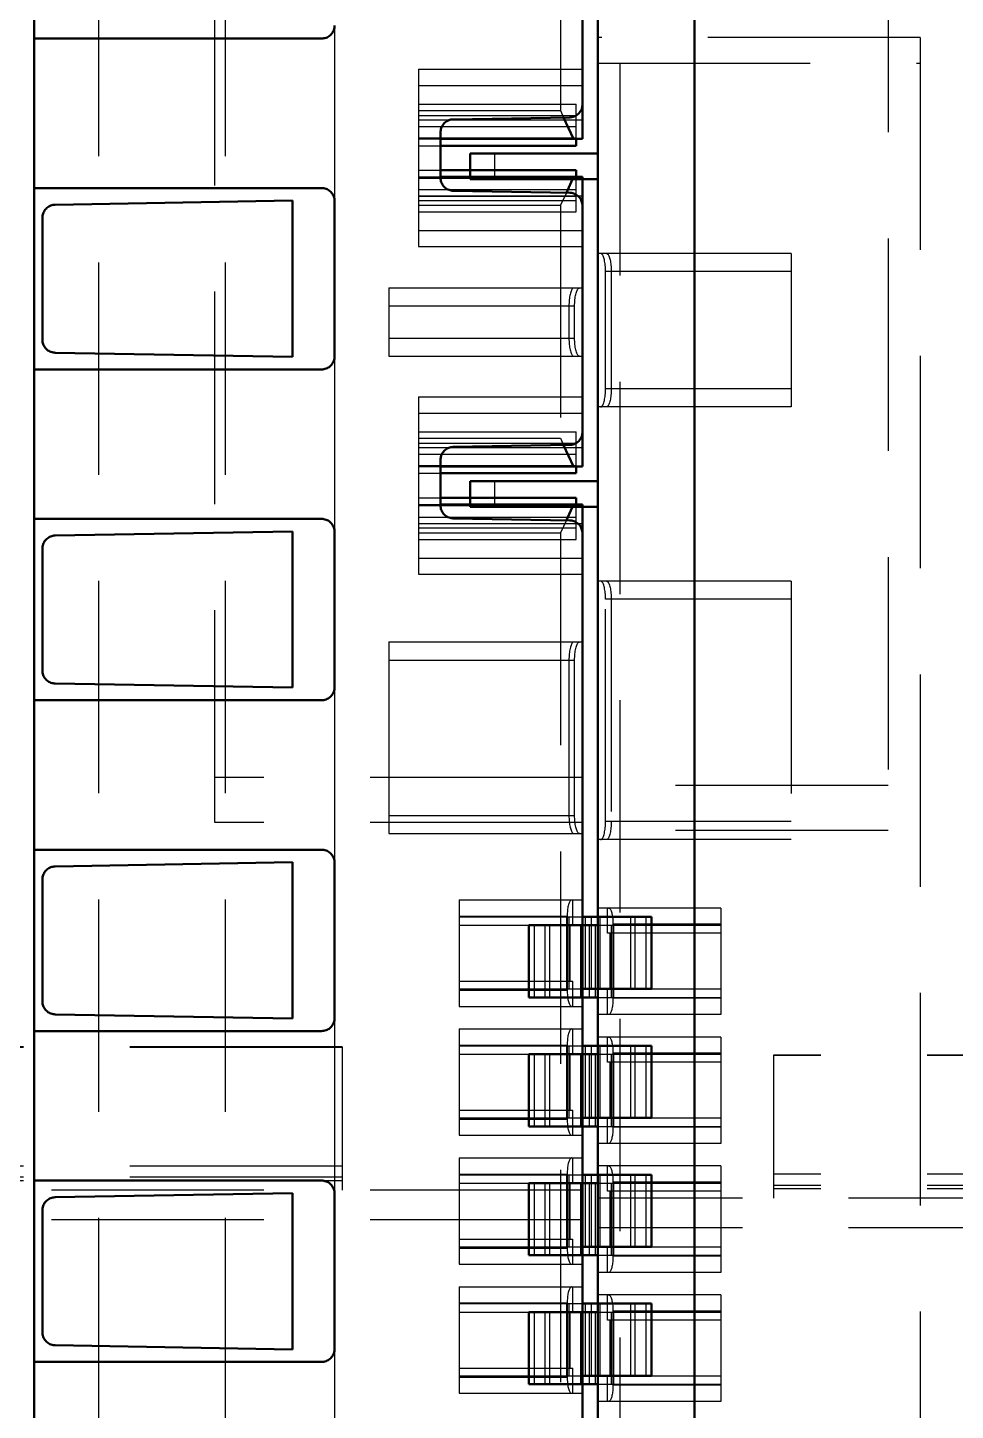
# Model space of a CAD drawing. Extents: x -891 to 6596, y -1 to 298.
# Drawn here: x -329.134 to -326.95, y 171.118 to 174.374 of the extents above; entities that cross this region are included whole.
import ezdxf

# ---------------------------------------------------------------- set-up
doc = ezdxf.new("R2010")
doc.units = 0
doc.header["$MEASUREMENT"] = 0
doc.linetypes.add('DASHED', pattern=[0.75, 0.5, -0.25])
for name, color, linetype, lineweight in [('AM_0', 7, 'Continuous', 50), ('AM_4', 3, 'Continuous', 25), ('AM_9', 6, 'DASHED', 25)]:
    doc.layers.add(name, color=color, linetype=linetype, lineweight=lineweight)

msp = doc.modelspace()

# ---------------------------------------------------------------- linework, layer by layer
at = {"layer": 'AM_0'}
for p, q in [((-327.8277, 184.0728), (-327.8277, 174.1117)), ((-327.7917, 184.1), (-327.7917, 164.5111)), ((-329.1184, 180.1111), (-329.1184, 164.9857)), ((-327.5639, 165.2127), (-327.5639, 180.092)), ((-329.1184, 174.3481), (-328.4416, 174.3481)), ((-327.8576, 174.1625), (-328.1319, 174.1577)), ((-327.8719, 174.1623), (-327.8485, 174.1117)), ((-328.1618, 174.1274), (-328.1618, 174.02)), ((-328.1618, 174.1117), (-327.8277, 174.1117)), ((-327.8426, 174.0957), (-327.8426, 174.1117)), ((-328.1618, 174.0957), (-327.8426, 174.0957)), ((-328.0923, 174.0774), (-327.7917, 174.0774)), ((-328.0923, 174.0774), (-328.0923, 174.0167)), ((-328.1618, 174.038), (-327.8426, 174.038)), ((-327.8277, 174.0221), (-328.1618, 174.0221)), ((-328.0923, 174.0167), (-327.7917, 174.0167)), ((-327.8485, 174.0221), (-327.8656, 173.985)), ((-327.8426, 174.0221), (-327.8426, 174.038)), ((-327.8277, 174.0221), (-327.8277, 173.3403)), ((-328.4416, 173.996), (-329.1184, 173.996)), ((-328.1319, 173.9897), (-327.8576, 173.9849)), ((-328.5101, 173.9665), (-329.069, 173.9567)), ((-328.5101, 173.5986), (-328.5101, 173.9665)), ((-328.4113, 173.5995), (-328.4113, 173.9656)), ((-329.0988, 173.9263), (-329.0988, 173.6388)), ((-329.069, 173.6084), (-328.5101, 173.5986)), ((-329.1184, 173.5691), (-328.4416, 173.5691)), ((-327.8576, 173.3912), (-328.1319, 173.3864)), ((-327.8719, 173.3909), (-327.8485, 173.3403)), ((-328.1618, 173.356), (-328.1618, 173.2487)), ((-328.1618, 173.3403), (-327.8277, 173.3403)), ((-327.8426, 173.3244), (-327.8426, 173.3403)), ((-328.1618, 173.3244), (-327.8426, 173.3244)), ((-328.0923, 173.3061), (-327.7917, 173.3061)), ((-328.0923, 173.3061), (-328.0923, 173.2453)), ((-328.1618, 173.2667), (-327.8426, 173.2667)), ((-327.8426, 173.2507), (-327.8426, 173.2667)), ((-327.8277, 173.2507), (-328.1618, 173.2507)), ((-328.0923, 173.2453), (-327.7917, 173.2453)), ((-327.8485, 173.2507), (-327.8656, 173.2137)), ((-327.8277, 173.2507), (-327.8277, 168.712)), ((-328.4416, 173.217), (-329.1184, 173.217)), ((-328.1319, 173.2183), (-327.8576, 173.2135)), ((-328.5101, 173.1875), (-329.069, 173.1777)), ((-328.5101, 172.8197), (-328.5101, 173.1875)), ((-328.4113, 172.8205), (-328.4113, 173.1866)), ((-329.0988, 173.1474), (-329.0988, 172.8598)), ((-329.069, 172.8294), (-328.5101, 172.8197)), ((-329.1184, 172.7902), (-328.4416, 172.7902)), ((-328.4416, 172.438), (-329.1184, 172.438)), ((-328.5101, 172.4085), (-329.069, 172.3988)), ((-328.5101, 172.0407), (-328.5101, 172.4085)), ((-328.4113, 172.0416), (-328.4113, 172.4077)), ((-329.0988, 172.3684), (-329.0988, 172.0808)), ((-327.9541, 172.2606), (-327.9541, 172.0905)), ((-327.9541, 172.2606), (-327.7917, 172.2606)), ((-327.8277, 172.2804), (-327.6652, 172.2804)), ((-327.6652, 172.1103), (-327.6652, 172.2804)), ((-327.8277, 172.1103), (-327.6652, 172.1103)), ((-327.9541, 172.0905), (-327.7917, 172.0905)), ((-329.069, 172.0505), (-328.5101, 172.0407)), ((-329.1184, 172.0112), (-328.4416, 172.0112)), ((-327.8277, 171.9767), (-327.6652, 171.9767)), ((-327.6652, 171.8067), (-327.6652, 171.9767)), ((-327.9541, 171.9569), (-327.9541, 171.7868)), ((-327.9541, 171.9569), (-327.7917, 171.9569)), ((-327.8277, 171.8067), (-327.6652, 171.8067)), ((-327.9541, 171.7868), (-327.7917, 171.7868)), ((-327.8277, 171.673), (-327.6652, 171.673)), ((-327.6652, 171.503), (-327.6652, 171.673)), ((-328.4416, 171.6591), (-329.1184, 171.6591)), ((-327.9541, 171.6532), (-327.9541, 171.4831)), ((-327.9541, 171.6532), (-327.7917, 171.6532)), ((-328.5101, 171.6296), (-329.069, 171.6198)), ((-328.5101, 171.2617), (-328.5101, 171.6296)), ((-328.4113, 171.2626), (-328.4113, 171.6287)), ((-329.0988, 171.5894), (-329.0988, 171.3018)), ((-327.9541, 171.4831), (-327.7917, 171.4831)), ((-327.8277, 171.503), (-327.6652, 171.503)), ((-327.9541, 171.3495), (-327.9541, 171.1795)), ((-327.9541, 171.3495), (-327.7917, 171.3495)), ((-327.8277, 171.3693), (-327.6652, 171.3693)), ((-327.6652, 171.1993), (-327.6652, 171.3693)), ((-329.069, 171.2715), (-328.5101, 171.2617)), ((-329.1184, 171.2322), (-328.4416, 171.2322)), ((-327.8277, 171.1993), (-327.6652, 171.1993)), ((-327.9541, 171.1795), (-327.7917, 171.1795))]:
    msp.add_line(p, q, dxfattribs=at)
for points in [[(-328.4416, 174.3481), (-328.439, 174.3482), (-328.4364, 174.3486), (-328.4338, 174.3491), (-328.4312, 174.3499), (-328.4288, 174.3509), (-328.4264, 174.3522), (-328.4242, 174.3536), (-328.4221, 174.3552), (-328.4202, 174.357), (-328.4184, 174.3589), (-328.4168, 174.361), (-328.4153, 174.3633), (-328.4141, 174.3656), (-328.4131, 174.3681), (-328.4123, 174.3706), (-328.4117, 174.3732), (-328.4114, 174.3758), (-328.4113, 174.3785)], [(-327.8576, 174.1625), (-327.8549, 174.1627), (-327.8523, 174.1631), (-327.8497, 174.1637), (-327.8472, 174.1646), (-327.8448, 174.1656), (-327.8424, 174.1669), (-327.8402, 174.1683), (-327.8382, 174.17), (-327.8362, 174.1718), (-327.8345, 174.1738), (-327.8329, 174.1759), (-327.8315, 174.1782), (-327.8303, 174.1806), (-327.8294, 174.183), (-327.8286, 174.1856), (-327.8281, 174.1882), (-327.8278, 174.1908), (-327.8277, 174.1929)], [(-328.1319, 174.1577), (-328.1346, 174.1576), (-328.1372, 174.1572), (-328.1398, 174.1566), (-328.1423, 174.1557), (-328.1447, 174.1547), (-328.1471, 174.1534), (-328.1493, 174.152), (-328.1513, 174.1503), (-328.1533, 174.1485), (-328.155, 174.1465), (-328.1566, 174.1444), (-328.158, 174.1421), (-328.1592, 174.1397), (-328.1601, 174.1373), (-328.1609, 174.1347), (-328.1614, 174.1321), (-328.1617, 174.1295), (-328.1618, 174.1274)], [(-328.1618, 174.02), (-328.1617, 174.0174), (-328.1613, 174.0148), (-328.1607, 174.0122), (-328.1599, 174.0097), (-328.1589, 174.0072), (-328.1577, 174.0049), (-328.1563, 174.0026), (-328.1547, 174.0005), (-328.1529, 173.9986), (-328.1509, 173.9968), (-328.1488, 173.9952), (-328.1466, 173.9937), (-328.1442, 173.9925), (-328.1418, 173.9915), (-328.1393, 173.9907), (-328.1367, 173.9901), (-328.1341, 173.9898), (-328.1319, 173.9897)], [(-328.4113, 173.9656), (-328.4114, 173.9682), (-328.4117, 173.9709), (-328.4123, 173.9735), (-328.4131, 173.976), (-328.4141, 173.9784), (-328.4153, 173.9808), (-328.4168, 173.983), (-328.4184, 173.9851), (-328.4202, 173.9871), (-328.4221, 173.9889), (-328.4242, 173.9905), (-328.4264, 173.9919), (-328.4288, 173.9931), (-328.4312, 173.9941), (-328.4338, 173.9949), (-328.4364, 173.9955), (-328.439, 173.9959), (-328.4416, 173.996)], [(-327.8277, 173.9545), (-327.8278, 173.9572), (-327.8282, 173.9598), (-327.8288, 173.9624), (-327.8296, 173.9649), (-327.8306, 173.9674), (-327.8318, 173.9697), (-327.8332, 173.9719), (-327.8348, 173.974), (-327.8366, 173.976), (-327.8386, 173.9778), (-327.8407, 173.9794), (-327.8429, 173.9808), (-327.8453, 173.982), (-327.8477, 173.9831), (-327.8502, 173.9839), (-327.8528, 173.9844), (-327.8554, 173.9848), (-327.8576, 173.9849)], [(-329.069, 173.9567), (-329.0716, 173.9565), (-329.0742, 173.9562), (-329.0768, 173.9555), (-329.0793, 173.9547), (-329.0818, 173.9536), (-329.0841, 173.9524), (-329.0863, 173.9509), (-329.0884, 173.9493), (-329.0903, 173.9474), (-329.0921, 173.9455), (-329.0936, 173.9433), (-329.095, 173.9411), (-329.0962, 173.9387), (-329.0972, 173.9362), (-329.0979, 173.9337), (-329.0984, 173.9311), (-329.0987, 173.9285), (-329.0988, 173.9263)], [(-329.0988, 173.6388), (-329.0987, 173.6361), (-329.0984, 173.6335), (-329.0978, 173.6309), (-329.097, 173.6284), (-329.096, 173.6259), (-329.0948, 173.6236), (-329.0933, 173.6213), (-329.0917, 173.6192), (-329.0899, 173.6173), (-329.088, 173.6155), (-329.0859, 173.6139), (-329.0836, 173.6125), (-329.0813, 173.6112), (-329.0788, 173.6102), (-329.0763, 173.6094), (-329.0737, 173.6088), (-329.0711, 173.6085), (-329.069, 173.6084)], [(-328.4416, 173.5691), (-328.439, 173.5692), (-328.4364, 173.5696), (-328.4338, 173.5702), (-328.4312, 173.571), (-328.4288, 173.572), (-328.4264, 173.5732), (-328.4242, 173.5746), (-328.4221, 173.5762), (-328.4202, 173.578), (-328.4184, 173.58), (-328.4168, 173.5821), (-328.4153, 173.5843), (-328.4141, 173.5867), (-328.4131, 173.5891), (-328.4123, 173.5916), (-328.4117, 173.5942), (-328.4114, 173.5969), (-328.4113, 173.5995)], [(-327.8576, 173.3912), (-327.8549, 173.3913), (-327.8523, 173.3917), (-327.8497, 173.3923), (-327.8472, 173.3932), (-327.8448, 173.3942), (-327.8424, 173.3955), (-327.8402, 173.397), (-327.8382, 173.3986), (-327.8362, 173.4004), (-327.8345, 173.4024), (-327.8329, 173.4045), (-327.8315, 173.4068), (-327.8303, 173.4092), (-327.8294, 173.4116), (-327.8286, 173.4142), (-327.8281, 173.4168), (-327.8278, 173.4194), (-327.8277, 173.4215)], [(-328.1319, 173.3864), (-328.1346, 173.3862), (-328.1372, 173.3858), (-328.1398, 173.3852), (-328.1423, 173.3844), (-328.1447, 173.3833), (-328.1471, 173.382), (-328.1493, 173.3806), (-328.1513, 173.3789), (-328.1533, 173.3771), (-328.155, 173.3751), (-328.1566, 173.373), (-328.158, 173.3707), (-328.1592, 173.3684), (-328.1601, 173.3659), (-328.1609, 173.3634), (-328.1614, 173.3608), (-328.1617, 173.3581), (-328.1618, 173.356)], [(-328.1618, 173.2487), (-328.1617, 173.246), (-328.1613, 173.2434), (-328.1607, 173.2408), (-328.1599, 173.2383), (-328.1589, 173.2358), (-328.1577, 173.2335), (-328.1563, 173.2312), (-328.1547, 173.2291), (-328.1529, 173.2272), (-328.1509, 173.2254), (-328.1488, 173.2238), (-328.1466, 173.2224), (-328.1442, 173.2211), (-328.1418, 173.2201), (-328.1393, 173.2193), (-328.1367, 173.2188), (-328.1341, 173.2184), (-328.1319, 173.2183)], [(-328.4113, 173.1866), (-328.4114, 173.1893), (-328.4117, 173.1919), (-328.4123, 173.1945), (-328.4131, 173.197), (-328.4141, 173.1995), (-328.4153, 173.2018), (-328.4168, 173.204), (-328.4184, 173.2062), (-328.4202, 173.2081), (-328.4221, 173.2099), (-328.4242, 173.2115), (-328.4264, 173.2129), (-328.4288, 173.2142), (-328.4312, 173.2152), (-328.4338, 173.216), (-328.4364, 173.2165), (-328.439, 173.2169), (-328.4416, 173.217)], [(-327.8277, 173.1831), (-327.8278, 173.1858), (-327.8282, 173.1884), (-327.8288, 173.191), (-327.8296, 173.1935), (-327.8306, 173.196), (-327.8318, 173.1983), (-327.8332, 173.2006), (-327.8348, 173.2027), (-327.8366, 173.2046), (-327.8386, 173.2064), (-327.8407, 173.208), (-327.8429, 173.2094), (-327.8453, 173.2107), (-327.8477, 173.2117), (-327.8502, 173.2125), (-327.8528, 173.2131), (-327.8554, 173.2134), (-327.8576, 173.2135)], [(-329.069, 173.1777), (-329.0716, 173.1776), (-329.0742, 173.1772), (-329.0768, 173.1766), (-329.0793, 173.1757), (-329.0818, 173.1747), (-329.0841, 173.1734), (-329.0863, 173.1719), (-329.0884, 173.1703), (-329.0903, 173.1685), (-329.0921, 173.1665), (-329.0936, 173.1644), (-329.095, 173.1621), (-329.0962, 173.1597), (-329.0972, 173.1573), (-329.0979, 173.1547), (-329.0984, 173.1521), (-329.0987, 173.1495), (-329.0988, 173.1474)], [(-329.0988, 172.8598), (-329.0987, 172.8571), (-329.0984, 172.8545), (-329.0978, 172.8519), (-329.097, 172.8494), (-329.096, 172.847), (-329.0948, 172.8446), (-329.0933, 172.8424), (-329.0917, 172.8403), (-329.0899, 172.8383), (-329.088, 172.8365), (-329.0859, 172.8349), (-329.0836, 172.8335), (-329.0813, 172.8323), (-329.0788, 172.8313), (-329.0763, 172.8305), (-329.0737, 172.8299), (-329.0711, 172.8295), (-329.069, 172.8294)], [(-328.4416, 172.7902), (-328.439, 172.7903), (-328.4364, 172.7906), (-328.4338, 172.7912), (-328.4312, 172.792), (-328.4288, 172.793), (-328.4264, 172.7942), (-328.4242, 172.7957), (-328.4221, 172.7973), (-328.4202, 172.7991), (-328.4184, 172.801), (-328.4168, 172.8031), (-328.4153, 172.8053), (-328.4141, 172.8077), (-328.4131, 172.8101), (-328.4123, 172.8127), (-328.4117, 172.8153), (-328.4114, 172.8179), (-328.4113, 172.8205)], [(-328.4113, 172.4077), (-328.4114, 172.4103), (-328.4117, 172.4129), (-328.4123, 172.4155), (-328.4131, 172.418), (-328.4141, 172.4205), (-328.4153, 172.4228), (-328.4168, 172.4251), (-328.4184, 172.4272), (-328.4202, 172.4291), (-328.4221, 172.4309), (-328.4242, 172.4325), (-328.4264, 172.434), (-328.4288, 172.4352), (-328.4312, 172.4362), (-328.4338, 172.437), (-328.4364, 172.4376), (-328.439, 172.4379), (-328.4416, 172.438)], [(-329.069, 172.3988), (-329.0716, 172.3986), (-329.0742, 172.3982), (-329.0768, 172.3976), (-329.0793, 172.3968), (-329.0818, 172.3957), (-329.0841, 172.3944), (-329.0863, 172.393), (-329.0884, 172.3913), (-329.0903, 172.3895), (-329.0921, 172.3875), (-329.0936, 172.3854), (-329.095, 172.3831), (-329.0962, 172.3808), (-329.0972, 172.3783), (-329.0979, 172.3757), (-329.0984, 172.3732), (-329.0987, 172.3705), (-329.0988, 172.3684)], [(-329.0988, 172.0808), (-329.0987, 172.0782), (-329.0984, 172.0755), (-329.0978, 172.073), (-329.097, 172.0704), (-329.096, 172.068), (-329.0948, 172.0656), (-329.0933, 172.0634), (-329.0917, 172.0613), (-329.0899, 172.0593), (-329.088, 172.0576), (-329.0859, 172.0559), (-329.0836, 172.0545), (-329.0813, 172.0533), (-329.0788, 172.0523), (-329.0763, 172.0515), (-329.0737, 172.0509), (-329.0711, 172.0506), (-329.069, 172.0505)], [(-328.4416, 172.0112), (-328.439, 172.0113), (-328.4364, 172.0117), (-328.4338, 172.0122), (-328.4312, 172.013), (-328.4288, 172.014), (-328.4264, 172.0153), (-328.4242, 172.0167), (-328.4221, 172.0183), (-328.4202, 172.0201), (-328.4184, 172.022), (-328.4168, 172.0241), (-328.4153, 172.0264), (-328.4141, 172.0287), (-328.4131, 172.0312), (-328.4123, 172.0337), (-328.4117, 172.0363), (-328.4114, 172.0389), (-328.4113, 172.0416)], [(-328.4113, 171.6287), (-328.4114, 171.6313), (-328.4117, 171.634), (-328.4123, 171.6366), (-328.4131, 171.6391), (-328.4141, 171.6415), (-328.4153, 171.6439), (-328.4168, 171.6461), (-328.4184, 171.6482), (-328.4202, 171.6502), (-328.4221, 171.652), (-328.4242, 171.6536), (-328.4264, 171.655), (-328.4288, 171.6562), (-328.4312, 171.6572), (-328.4338, 171.658), (-328.4364, 171.6586), (-328.439, 171.6589), (-328.4416, 171.6591)], [(-329.069, 171.6198), (-329.0716, 171.6196), (-329.0742, 171.6192), (-329.0768, 171.6186), (-329.0793, 171.6178), (-329.0818, 171.6167), (-329.0841, 171.6155), (-329.0863, 171.614), (-329.0884, 171.6124), (-329.0903, 171.6105), (-329.0921, 171.6085), (-329.0936, 171.6064), (-329.095, 171.6042), (-329.0962, 171.6018), (-329.0972, 171.5993), (-329.0979, 171.5968), (-329.0984, 171.5942), (-329.0987, 171.5916), (-329.0988, 171.5894)], [(-329.0988, 171.3018), (-329.0987, 171.2992), (-329.0984, 171.2966), (-329.0978, 171.294), (-329.097, 171.2915), (-329.096, 171.289), (-329.0948, 171.2867), (-329.0933, 171.2844), (-329.0917, 171.2823), (-329.0899, 171.2804), (-329.088, 171.2786), (-329.0859, 171.277), (-329.0836, 171.2755), (-329.0813, 171.2743), (-329.0788, 171.2733), (-329.0763, 171.2725), (-329.0737, 171.2719), (-329.0711, 171.2716), (-329.069, 171.2715)], [(-328.4416, 171.2322), (-328.439, 171.2323), (-328.4364, 171.2327), (-328.4338, 171.2333), (-328.4312, 171.2341), (-328.4288, 171.2351), (-328.4264, 171.2363), (-328.4242, 171.2377), (-328.4221, 171.2393), (-328.4202, 171.2411), (-328.4184, 171.2431), (-328.4168, 171.2452), (-328.4153, 171.2474), (-328.4141, 171.2498), (-328.4131, 171.2522), (-328.4123, 171.2547), (-328.4117, 171.2573), (-328.4114, 171.2599), (-328.4113, 171.2626)]]:
    msp.add_lwpolyline(points, dxfattribs=at)
at = {"layer": 'AM_4'}
for p, q in [((-328.0346, 174.0774), (-328.0346, 174.0167)), ((-328.0346, 173.3061), (-328.0346, 173.2453)), ((-327.941, 172.2606), (-327.941, 172.0905)), ((-327.6784, 172.2804), (-327.6784, 172.1103)), ((-327.6784, 171.9767), (-327.6784, 171.8067)), ((-327.941, 171.9569), (-327.941, 171.7868)), ((-327.6784, 171.673), (-327.6784, 171.503)), ((-327.941, 171.6532), (-327.941, 171.4831)), ((-327.941, 171.3495), (-327.941, 171.1795)), ((-327.6784, 171.3693), (-327.6784, 171.1993))]:
    msp.add_line(p, q, dxfattribs=at)
at = {"layer": 'AM_9'}
for p, q in [((-328.9666, 179.071), (-328.9666, 165.2287)), ((-328.6689, 179.071), (-328.6689, 165.2287)), ((-328.6932, 172.5021), (-328.6932, 176.1464)), ((-327.1084, 176.1273), (-327.1084, 172.483)), ((-327.8793, 174.4883), (-327.8793, 174.1783)), ((-328.4113, 174.3785), (-328.4113, 173.9656)), ((-327.0324, 174.3508), (-327.7917, 174.3508)), ((-327.0324, 174.3508), (-327.0324, 167.5724)), ((-328.2134, 174.2757), (-327.8277, 174.2757)), ((-328.2134, 174.2757), (-328.2134, 173.8581)), ((-327.7917, 174.29), (-327.0324, 174.29)), ((-327.74, 174.29), (-327.74, 167.6331)), ((-328.2134, 174.2377), (-327.8277, 174.2377)), ((-328.2134, 174.1937), (-327.8426, 174.1937)), ((-328.2134, 174.1783), (-327.8793, 174.1783)), ((-327.8793, 174.1783), (-327.8719, 174.1623)), ((-327.8426, 174.1117), (-327.8426, 174.1937)), ((-328.2134, 174.1666), (-327.8426, 174.1666)), ((-328.2134, 174.1565), (-327.8426, 174.1565)), ((-328.2134, 174.1564), (-327.8277, 174.1564)), ((-328.2134, 174.1411), (-327.8426, 174.1411)), ((-328.2134, 174.114), (-327.8426, 174.114)), ((-328.2134, 174.1117), (-328.1618, 174.1117)), ((-328.2134, 174.0957), (-328.1618, 174.0957)), ((-328.2134, 174.038), (-328.1618, 174.038)), ((-328.2134, 174.0221), (-328.1618, 174.0221)), ((-328.2134, 174.0197), (-327.8426, 174.0197)), ((-327.8426, 173.9401), (-327.8426, 174.0221)), ((-328.2134, 173.9927), (-327.8426, 173.9927)), ((-327.8656, 173.985), (-327.8793, 173.9555)), ((-328.2134, 173.9774), (-327.8277, 173.9774)), ((-328.2134, 173.9773), (-327.8426, 173.9773)), ((-328.2134, 173.9671), (-327.8426, 173.9671)), ((-328.2134, 173.9555), (-327.8793, 173.9555)), ((-327.8793, 173.9555), (-327.8793, 173.4069)), ((-328.2134, 173.9401), (-327.8426, 173.9401)), ((-328.2134, 173.8961), (-327.8277, 173.8961)), ((-328.2134, 173.8581), (-327.8277, 173.8581)), ((-327.3361, 173.8421), (-327.7917, 173.8421)), ((-327.3361, 173.8421), (-327.3361, 173.4807)), ((-327.3361, 173.7996), (-327.7734, 173.7996)), ((-327.7734, 173.5232), (-327.7734, 173.7996)), ((-327.76, 173.7996), (-327.76, 173.5232)), ((-328.2833, 173.7609), (-328.2833, 173.6)), ((-328.2833, 173.7609), (-327.8277, 173.7609)), ((-328.2833, 173.7184), (-327.846, 173.7184)), ((-327.8594, 173.7184), (-327.8594, 173.6425)), ((-327.846, 173.6425), (-327.846, 173.7184)), ((-328.2833, 173.6425), (-327.846, 173.6425)), ((-328.4113, 173.5995), (-328.4113, 173.1866)), ((-328.2833, 173.6), (-327.8277, 173.6)), ((-328.2134, 173.5043), (-327.8277, 173.5043)), ((-328.2134, 173.5043), (-328.2134, 173.0867)), ((-327.3361, 173.5232), (-327.7734, 173.5232)), ((-328.2134, 173.4663), (-327.8277, 173.4663)), ((-327.3361, 173.4807), (-327.7917, 173.4807)), ((-328.2134, 173.4223), (-327.8426, 173.4223)), ((-328.2134, 173.4069), (-327.8793, 173.4069)), ((-328.2134, 173.3953), (-327.8426, 173.3953)), ((-327.8793, 173.4069), (-327.8719, 173.3909)), ((-327.8426, 173.3403), (-327.8426, 173.4223)), ((-328.2134, 173.3851), (-327.8426, 173.3851)), ((-328.2134, 173.385), (-327.8277, 173.385)), ((-328.2134, 173.3697), (-327.8426, 173.3697)), ((-328.2134, 173.3427), (-327.8426, 173.3427)), ((-328.2134, 173.3403), (-328.1618, 173.3403)), ((-328.2134, 173.3244), (-328.1618, 173.3244)), ((-328.2134, 173.2667), (-328.1618, 173.2667)), ((-328.2134, 173.2507), (-328.1618, 173.2507)), ((-328.2134, 173.2483), (-327.8426, 173.2483)), ((-327.8426, 173.1687), (-327.8426, 173.2507)), ((-328.2134, 173.2213), (-327.8426, 173.2213)), ((-328.2134, 173.206), (-327.8277, 173.206)), ((-328.2134, 173.2059), (-327.8426, 173.2059)), ((-327.8656, 173.2137), (-327.8793, 173.1841)), ((-328.2134, 173.1957), (-327.8426, 173.1957)), ((-328.2134, 173.1841), (-327.8793, 173.1841)), ((-328.2134, 173.1687), (-327.8426, 173.1687)), ((-327.8793, 173.1841), (-327.8793, 168.7787)), ((-328.2134, 173.1247), (-327.8277, 173.1247)), ((-328.2134, 173.0867), (-327.8277, 173.0867)), ((-327.3361, 173.0707), (-327.7917, 173.0707)), ((-327.3361, 173.0707), (-327.3361, 172.4618)), ((-327.3361, 173.0282), (-327.7734, 173.0282)), ((-327.7734, 172.5043), (-327.7734, 173.0282)), ((-327.76, 173.0282), (-327.76, 172.5043)), ((-328.2833, 172.9273), (-327.8277, 172.9273)), ((-328.2833, 172.9273), (-328.2833, 172.4763)), ((-328.2833, 172.8848), (-327.846, 172.8848)), ((-327.8594, 172.8848), (-327.8594, 172.5188)), ((-327.846, 172.5188), (-327.846, 172.8848)), ((-328.4113, 172.8205), (-328.4113, 172.4077)), ((-327.8277, 172.6084), (-328.6932, 172.6084)), ((-327.1084, 172.5893), (-327.7917, 172.5893)), ((-328.2833, 172.5188), (-327.846, 172.5188)), ((-327.8277, 172.5021), (-328.6932, 172.5021)), ((-327.1084, 172.483), (-327.7917, 172.483)), ((-327.3361, 172.5043), (-327.7734, 172.5043)), ((-328.2833, 172.4763), (-327.8277, 172.4763)), ((-327.3361, 172.4618), (-327.7917, 172.4618)), ((-328.1177, 172.3199), (-327.8277, 172.3199)), ((-328.1177, 172.3199), (-328.1177, 172.0693)), ((-327.8505, 172.2607), (-327.8505, 172.3199)), ((-327.5016, 172.3008), (-327.7917, 172.3008)), ((-327.7689, 172.2416), (-327.7689, 172.3008)), ((-327.5016, 172.3008), (-327.5016, 172.0503)), ((-328.1177, 172.2819), (-327.8635, 172.2819)), ((-328.1177, 172.2804), (-327.8277, 172.2804)), ((-328.1177, 172.2607), (-327.8505, 172.2607)), ((-327.9162, 172.2606), (-327.9162, 172.0905)), ((-327.9049, 172.2606), (-327.9049, 172.0905)), ((-327.8652, 172.2804), (-327.8652, 172.1103)), ((-327.8635, 172.2819), (-327.8635, 172.1073)), ((-327.8596, 172.2804), (-327.8596, 172.1103)), ((-327.8566, 172.1286), (-327.8566, 172.2607)), ((-327.8325, 172.2606), (-327.8325, 172.0905)), ((-327.8291, 172.2804), (-327.8291, 172.1103)), ((-327.8216, 172.2804), (-327.8216, 172.1103)), ((-327.8119, 172.2606), (-327.8119, 172.0905)), ((-327.8075, 172.2804), (-327.8075, 172.1103)), ((-327.7977, 172.2606), (-327.7977, 172.0905)), ((-327.7917, 172.2606), (-327.5016, 172.2606)), ((-327.7903, 172.2606), (-327.7903, 172.0905)), ((-327.7869, 172.2804), (-327.7869, 172.1103)), ((-327.7598, 172.2606), (-327.7598, 172.0905)), ((-327.7559, 172.2629), (-327.7559, 172.0883)), ((-327.5016, 172.2629), (-327.7559, 172.2629)), ((-327.7542, 172.2606), (-327.7542, 172.0905)), ((-327.7145, 172.2804), (-327.7145, 172.1103)), ((-327.7032, 172.1103), (-327.7032, 172.2804)), ((-327.5016, 172.2416), (-327.7689, 172.2416)), ((-327.7628, 172.1095), (-327.7628, 172.2416)), ((-328.1177, 172.1286), (-327.8505, 172.1286)), ((-327.8505, 172.0693), (-327.8505, 172.1286)), ((-328.1177, 172.1103), (-327.8277, 172.1103)), ((-328.1177, 172.1073), (-327.8635, 172.1073)), ((-327.5016, 172.1095), (-327.7689, 172.1095)), ((-327.7689, 172.0503), (-327.7689, 172.1095)), ((-328.1177, 172.0693), (-327.8277, 172.0693)), ((-327.7917, 172.0905), (-327.5016, 172.0905)), ((-327.5016, 172.0883), (-327.7559, 172.0883)), ((-328.4113, 172.0416), (-328.4113, 171.6287)), ((-327.5016, 172.0503), (-327.7917, 172.0503)), ((-328.1177, 172.0162), (-327.8277, 172.0162)), ((-328.1177, 172.0162), (-328.1177, 171.7657)), ((-327.8505, 171.957), (-327.8505, 172.0162)), ((-327.5016, 171.9971), (-327.7917, 171.9971)), ((-327.7689, 171.9379), (-327.7689, 171.9971)), ((-327.5016, 171.9971), (-327.5016, 171.7466)), ((-328.3932, 171.9737), (-330.7549, 171.9737)), ((-328.3932, 171.9727), (-330.7549, 171.9727)), ((-328.3932, 171.9737), (-328.3932, 171.6366)), ((-328.1177, 171.9782), (-327.8635, 171.9782)), ((-328.1177, 171.9767), (-327.8277, 171.9767)), ((-327.8652, 171.9767), (-327.8652, 171.8067)), ((-327.8635, 171.9782), (-327.8635, 171.8036)), ((-327.8596, 171.9767), (-327.8596, 171.8067)), ((-327.8291, 171.9767), (-327.8291, 171.8067)), ((-327.8216, 171.9767), (-327.8216, 171.8067)), ((-327.8075, 171.9767), (-327.8075, 171.8067)), ((-327.7869, 171.9767), (-327.7869, 171.8067)), ((-327.7145, 171.9767), (-327.7145, 171.8067)), ((-327.7032, 171.8067), (-327.7032, 171.9767)), ((-328.1177, 171.957), (-327.8505, 171.957)), ((-327.9162, 171.9569), (-327.9162, 171.7868)), ((-327.9049, 171.9569), (-327.9049, 171.7868)), ((-327.8566, 171.8249), (-327.8566, 171.957)), ((-327.8325, 171.9569), (-327.8325, 171.7868)), ((-327.8119, 171.9569), (-327.8119, 171.7868)), ((-327.7977, 171.9569), (-327.7977, 171.7868)), ((-327.7917, 171.9569), (-327.5016, 171.9569)), ((-327.7903, 171.9569), (-327.7903, 171.7868)), ((-327.5016, 171.9379), (-327.7689, 171.9379)), ((-327.7628, 171.8058), (-327.7628, 171.9379)), ((-327.7598, 171.9569), (-327.7598, 171.7868)), ((-327.7559, 171.9592), (-327.7559, 171.7846)), ((-327.5016, 171.9592), (-327.7559, 171.9592)), ((-327.7542, 171.9569), (-327.7542, 171.7868)), ((-325.0165, 171.9546), (-327.3782, 171.9546)), ((-327.3782, 171.9546), (-327.3782, 171.6175)), ((-325.0165, 171.9537), (-327.3782, 171.9537)), ((-328.1177, 171.8249), (-327.8505, 171.8249)), ((-328.1177, 171.8067), (-327.8277, 171.8067)), ((-328.1177, 171.8036), (-327.8635, 171.8036)), ((-327.8505, 171.7657), (-327.8505, 171.8249)), ((-327.5016, 171.8058), (-327.7689, 171.8058)), ((-327.7689, 171.7466), (-327.7689, 171.8058)), ((-327.7917, 171.7868), (-327.5016, 171.7868)), ((-327.5016, 171.7846), (-327.7559, 171.7846)), ((-328.1177, 171.7657), (-327.8277, 171.7657)), ((-327.5016, 171.7466), (-327.7917, 171.7466)), ((-328.1177, 171.7125), (-327.8277, 171.7125)), ((-328.1177, 171.7125), (-328.1177, 171.462)), ((-327.8505, 171.6533), (-327.8505, 171.7125)), ((-328.3932, 171.6932), (-330.7549, 171.6932)), ((-328.1177, 171.6745), (-327.8635, 171.6745)), ((-328.1177, 171.673), (-327.8277, 171.673)), ((-327.8652, 171.673), (-327.8652, 171.503)), ((-327.8635, 171.6745), (-327.8635, 171.4999)), ((-327.8596, 171.673), (-327.8596, 171.503)), ((-327.8291, 171.673), (-327.8291, 171.503)), ((-327.8216, 171.673), (-327.8216, 171.503)), ((-327.8075, 171.673), (-327.8075, 171.503)), ((-327.5016, 171.6935), (-327.7917, 171.6935)), ((-327.7869, 171.673), (-327.7869, 171.503)), ((-327.7689, 171.6342), (-327.7689, 171.6935)), ((-327.7145, 171.673), (-327.7145, 171.503)), ((-327.7032, 171.503), (-327.7032, 171.673)), ((-327.5016, 171.6935), (-327.5016, 171.4429)), ((-325.0165, 171.6742), (-327.3782, 171.6742)), ((-327.8277, 171.6366), (-331.1683, 171.6366)), ((-328.3932, 171.667), (-330.7549, 171.667)), ((-328.3932, 171.6587), (-330.7549, 171.6587)), ((-328.1177, 171.6533), (-327.8505, 171.6533)), ((-327.9162, 171.6532), (-327.9162, 171.4831)), ((-327.9049, 171.6532), (-327.9049, 171.4831)), ((-327.8566, 171.5212), (-327.8566, 171.6533)), ((-327.8325, 171.6532), (-327.8325, 171.4831)), ((-327.8119, 171.6532), (-327.8119, 171.4831)), ((-327.7977, 171.6532), (-327.7977, 171.4831)), ((-327.7917, 171.6532), (-327.5016, 171.6532)), ((-327.7903, 171.6532), (-327.7903, 171.4831)), ((-327.7598, 171.6532), (-327.7598, 171.4831)), ((-327.7559, 171.6555), (-327.7559, 171.4809)), ((-327.5016, 171.6555), (-327.7559, 171.6555)), ((-327.7542, 171.6532), (-327.7542, 171.4831)), ((-325.0165, 171.6479), (-327.3782, 171.6479)), ((-325.0165, 171.6397), (-327.3782, 171.6397)), ((-324.4511, 171.6175), (-327.7917, 171.6175)), ((-327.5016, 171.6342), (-327.7689, 171.6342)), ((-327.7628, 171.5021), (-327.7628, 171.6342)), ((-327.8277, 171.5667), (-331.1683, 171.5667)), ((-324.4511, 171.5477), (-327.7917, 171.5477)), ((-328.1177, 171.5212), (-327.8505, 171.5212)), ((-327.8505, 171.462), (-327.8505, 171.5212)), ((-328.1177, 171.503), (-327.8277, 171.503)), ((-328.1177, 171.4999), (-327.8635, 171.4999)), ((-327.7917, 171.4831), (-327.5016, 171.4831)), ((-327.5016, 171.5021), (-327.7689, 171.5021)), ((-327.7689, 171.4429), (-327.7689, 171.5021)), ((-327.5016, 171.4809), (-327.7559, 171.4809)), ((-328.1177, 171.462), (-327.8277, 171.462)), ((-327.5016, 171.4429), (-327.7917, 171.4429)), ((-328.1177, 171.4088), (-327.8277, 171.4088)), ((-328.1177, 171.4088), (-328.1177, 171.1583)), ((-327.8505, 171.3496), (-327.8505, 171.4088)), ((-327.5016, 171.3898), (-327.7917, 171.3898)), ((-327.7689, 171.3305), (-327.7689, 171.3898)), ((-327.5016, 171.3898), (-327.5016, 171.1392)), ((-328.1177, 171.3709), (-327.8635, 171.3709)), ((-328.1177, 171.3693), (-327.8277, 171.3693)), ((-328.1177, 171.3496), (-327.8505, 171.3496)), ((-327.9162, 171.3495), (-327.9162, 171.1795)), ((-327.9049, 171.3495), (-327.9049, 171.1795)), ((-327.8652, 171.3693), (-327.8652, 171.1993)), ((-327.8635, 171.3709), (-327.8635, 171.1962)), ((-327.8596, 171.3693), (-327.8596, 171.1993)), ((-327.8566, 171.2175), (-327.8566, 171.3496)), ((-327.8325, 171.3495), (-327.8325, 171.1795)), ((-327.8291, 171.3693), (-327.8291, 171.1993)), ((-327.8216, 171.3693), (-327.8216, 171.1993)), ((-327.8119, 171.3495), (-327.8119, 171.1795)), ((-327.8075, 171.3693), (-327.8075, 171.1993)), ((-327.7977, 171.3495), (-327.7977, 171.1795)), ((-327.7917, 171.3495), (-327.5016, 171.3495)), ((-327.7903, 171.3495), (-327.7903, 171.1795)), ((-327.7869, 171.3693), (-327.7869, 171.1993)), ((-327.7598, 171.3495), (-327.7598, 171.1795)), ((-327.7559, 171.3518), (-327.7559, 171.1772)), ((-327.5016, 171.3518), (-327.7559, 171.3518)), ((-327.7542, 171.3495), (-327.7542, 171.1795)), ((-327.7145, 171.3693), (-327.7145, 171.1993)), ((-327.7032, 171.1993), (-327.7032, 171.3693)), ((-327.5016, 171.3305), (-327.7689, 171.3305)), ((-327.7628, 171.1984), (-327.7628, 171.3305)), ((-328.4113, 171.2626), (-328.4113, 170.8497)), ((-328.1177, 171.2175), (-327.8505, 171.2175)), ((-327.8505, 171.1583), (-327.8505, 171.2175)), ((-328.1177, 171.1993), (-327.8277, 171.1993)), ((-328.1177, 171.1962), (-327.8635, 171.1962)), ((-327.5016, 171.1984), (-327.7689, 171.1984)), ((-327.7689, 171.1392), (-327.7689, 171.1984)), ((-328.1177, 171.1583), (-327.8277, 171.1583)), ((-327.7917, 171.1795), (-327.5016, 171.1795)), ((-327.5016, 171.1772), (-327.7559, 171.1772)), ((-327.5016, 171.1392), (-327.7917, 171.1392))]:
    msp.add_line(p, q, dxfattribs=at)
for points in [[(-327.7734, 173.7996), (-327.7734, 173.8033), (-327.7735, 173.8069), (-327.7738, 173.8106), (-327.7741, 173.8141), (-327.7744, 173.8175), (-327.7749, 173.8208), (-327.7754, 173.8239), (-327.776, 173.8269), (-327.7767, 173.8296), (-327.7774, 173.8321), (-327.7782, 173.8344), (-327.7791, 173.8364), (-327.7799, 173.8381), (-327.7809, 173.8395), (-327.7818, 173.8406), (-327.7828, 173.8414), (-327.7838, 173.8419), (-327.7848, 173.8421)], [(-327.7713, 173.8421), (-327.7703, 173.8419), (-327.7694, 173.8414), (-327.7684, 173.8406), (-327.7674, 173.8395), (-327.7665, 173.8381), (-327.7656, 173.8364), (-327.7648, 173.8344), (-327.764, 173.8321), (-327.7633, 173.8296), (-327.7626, 173.8269), (-327.762, 173.8239), (-327.7615, 173.8208), (-327.761, 173.8175), (-327.7606, 173.8141), (-327.7603, 173.8106), (-327.7601, 173.8069), (-327.76, 173.8033), (-327.76, 173.7996)], [(-327.848, 173.7609), (-327.849, 173.7607), (-327.85, 173.7603), (-327.851, 173.7595), (-327.8519, 173.7583), (-327.8529, 173.7569), (-327.8537, 173.7552), (-327.8546, 173.7532), (-327.8554, 173.751), (-327.8561, 173.7485), (-327.8568, 173.7457), (-327.8574, 173.7428), (-327.8579, 173.7397), (-327.8584, 173.7364), (-327.8587, 173.7329), (-327.859, 173.7294), (-327.8593, 173.7258), (-327.8594, 173.7221), (-327.8594, 173.7184)], [(-327.846, 173.7184), (-327.846, 173.7221), (-327.8458, 173.7258), (-327.8456, 173.7294), (-327.8453, 173.7329), (-327.8449, 173.7364), (-327.8445, 173.7397), (-327.844, 173.7428), (-327.8433, 173.7457), (-327.8427, 173.7485), (-327.8419, 173.751), (-327.8412, 173.7532), (-327.8403, 173.7552), (-327.8394, 173.7569), (-327.8385, 173.7583), (-327.8376, 173.7595), (-327.8366, 173.7603), (-327.8356, 173.7607), (-327.8346, 173.7609)], [(-327.8594, 173.6425), (-327.8594, 173.6388), (-327.8593, 173.6351), (-327.859, 173.6315), (-327.8587, 173.6279), (-327.8584, 173.6245), (-327.8579, 173.6212), (-327.8574, 173.6181), (-327.8568, 173.6151), (-327.8561, 173.6124), (-327.8554, 173.6099), (-327.8546, 173.6076), (-327.8537, 173.6057), (-327.8529, 173.6039), (-327.8519, 173.6025), (-327.851, 173.6014), (-327.85, 173.6006), (-327.849, 173.6001), (-327.848, 173.6)], [(-327.8346, 173.6), (-327.8356, 173.6001), (-327.8366, 173.6006), (-327.8376, 173.6014), (-327.8385, 173.6025), (-327.8394, 173.6039), (-327.8403, 173.6057), (-327.8412, 173.6076), (-327.8419, 173.6099), (-327.8427, 173.6124), (-327.8433, 173.6151), (-327.844, 173.6181), (-327.8445, 173.6212), (-327.8449, 173.6245), (-327.8453, 173.6279), (-327.8456, 173.6315), (-327.8458, 173.6351), (-327.846, 173.6388), (-327.846, 173.6425)], [(-327.7848, 173.4807), (-327.7838, 173.4808), (-327.7828, 173.4813), (-327.7818, 173.4821), (-327.7809, 173.4832), (-327.7799, 173.4847), (-327.7791, 173.4864), (-327.7782, 173.4884), (-327.7774, 173.4906), (-327.7767, 173.4931), (-327.776, 173.4959), (-327.7754, 173.4988), (-327.7749, 173.5019), (-327.7744, 173.5052), (-327.7741, 173.5087), (-327.7738, 173.5122), (-327.7735, 173.5158), (-327.7734, 173.5195), (-327.7734, 173.5232)], [(-327.76, 173.5232), (-327.76, 173.5195), (-327.7601, 173.5158), (-327.7603, 173.5122), (-327.7606, 173.5087), (-327.761, 173.5052), (-327.7615, 173.5019), (-327.762, 173.4988), (-327.7626, 173.4959), (-327.7633, 173.4931), (-327.764, 173.4906), (-327.7648, 173.4884), (-327.7656, 173.4864), (-327.7665, 173.4847), (-327.7674, 173.4832), (-327.7684, 173.4821), (-327.7694, 173.4813), (-327.7703, 173.4808), (-327.7713, 173.4807)], [(-327.7734, 173.0282), (-327.7734, 173.0319), (-327.7735, 173.0356), (-327.7738, 173.0392), (-327.7741, 173.0427), (-327.7744, 173.0461), (-327.7749, 173.0494), (-327.7754, 173.0526), (-327.776, 173.0555), (-327.7767, 173.0582), (-327.7774, 173.0607), (-327.7782, 173.063), (-327.7791, 173.065), (-327.7799, 173.0667), (-327.7809, 173.0681), (-327.7818, 173.0692), (-327.7828, 173.07), (-327.7838, 173.0705), (-327.7848, 173.0707)], [(-327.7713, 173.0707), (-327.7703, 173.0705), (-327.7694, 173.07), (-327.7684, 173.0692), (-327.7674, 173.0681), (-327.7665, 173.0667), (-327.7656, 173.065), (-327.7648, 173.063), (-327.764, 173.0607), (-327.7633, 173.0582), (-327.7626, 173.0555), (-327.762, 173.0526), (-327.7615, 173.0494), (-327.761, 173.0461), (-327.7606, 173.0427), (-327.7603, 173.0392), (-327.7601, 173.0356), (-327.76, 173.0319), (-327.76, 173.0282)], [(-327.848, 172.9273), (-327.849, 172.9271), (-327.85, 172.9266), (-327.851, 172.9258), (-327.8519, 172.9247), (-327.8529, 172.9233), (-327.8537, 172.9216), (-327.8546, 172.9196), (-327.8554, 172.9173), (-327.8561, 172.9148), (-327.8568, 172.9121), (-327.8574, 172.9091), (-327.8579, 172.906), (-327.8584, 172.9027), (-327.8587, 172.8993), (-327.859, 172.8958), (-327.8593, 172.8921), (-327.8594, 172.8885), (-327.8594, 172.8848)], [(-327.846, 172.8848), (-327.846, 172.8885), (-327.8458, 172.8921), (-327.8456, 172.8958), (-327.8453, 172.8993), (-327.8449, 172.9027), (-327.8445, 172.906), (-327.844, 172.9091), (-327.8433, 172.9121), (-327.8427, 172.9148), (-327.8419, 172.9173), (-327.8412, 172.9196), (-327.8403, 172.9216), (-327.8394, 172.9233), (-327.8385, 172.9247), (-327.8376, 172.9258), (-327.8366, 172.9266), (-327.8356, 172.9271), (-327.8346, 172.9273)], [(-327.8594, 172.5188), (-327.8594, 172.5151), (-327.8593, 172.5114), (-327.859, 172.5078), (-327.8587, 172.5043), (-327.8584, 172.5008), (-327.8579, 172.4976), (-327.8574, 172.4944), (-327.8568, 172.4915), (-327.8561, 172.4887), (-327.8554, 172.4862), (-327.8546, 172.484), (-327.8537, 172.482), (-327.8529, 172.4803), (-327.8519, 172.4789), (-327.851, 172.4777), (-327.85, 172.4769), (-327.849, 172.4765), (-327.848, 172.4763)], [(-327.8346, 172.4763), (-327.8356, 172.4765), (-327.8366, 172.4769), (-327.8376, 172.4777), (-327.8385, 172.4789), (-327.8394, 172.4803), (-327.8403, 172.482), (-327.8412, 172.484), (-327.8419, 172.4862), (-327.8427, 172.4887), (-327.8433, 172.4915), (-327.844, 172.4944), (-327.8445, 172.4976), (-327.8449, 172.5008), (-327.8453, 172.5043), (-327.8456, 172.5078), (-327.8458, 172.5114), (-327.846, 172.5151), (-327.846, 172.5188)], [(-327.7848, 172.4618), (-327.7838, 172.462), (-327.7828, 172.4624), (-327.7818, 172.4632), (-327.7809, 172.4644), (-327.7799, 172.4658), (-327.7791, 172.4675), (-327.7782, 172.4695), (-327.7774, 172.4717), (-327.7767, 172.4742), (-327.776, 172.477), (-327.7754, 172.4799), (-327.7749, 172.483), (-327.7744, 172.4863), (-327.7741, 172.4898), (-327.7738, 172.4933), (-327.7735, 172.4969), (-327.7734, 172.5006), (-327.7734, 172.5043)], [(-327.76, 172.5043), (-327.76, 172.5006), (-327.7601, 172.4969), (-327.7603, 172.4933), (-327.7606, 172.4898), (-327.761, 172.4863), (-327.7615, 172.483), (-327.762, 172.4799), (-327.7626, 172.477), (-327.7633, 172.4742), (-327.764, 172.4717), (-327.7648, 172.4695), (-327.7656, 172.4675), (-327.7665, 172.4658), (-327.7674, 172.4644), (-327.7684, 172.4632), (-327.7694, 172.4624), (-327.7703, 172.462), (-327.7713, 172.4618)], [(-327.8533, 172.3199), (-327.8542, 172.3197), (-327.8551, 172.3193), (-327.856, 172.3186), (-327.8568, 172.3176), (-327.8576, 172.3163), (-327.8584, 172.3148), (-327.8592, 172.313), (-327.8599, 172.311), (-327.8605, 172.3088), (-327.8611, 172.3063), (-327.8617, 172.3037), (-327.8621, 172.3009), (-327.8625, 172.298), (-327.8629, 172.2949), (-327.8631, 172.2918), (-327.8633, 172.2885), (-327.8635, 172.2852), (-327.8635, 172.2819)], [(-327.7661, 172.3008), (-327.7652, 172.3007), (-327.7643, 172.3003), (-327.7634, 172.2995), (-327.7626, 172.2985), (-327.7618, 172.2973), (-327.761, 172.2957), (-327.7602, 172.294), (-327.7595, 172.292), (-327.7589, 172.2897), (-327.7583, 172.2873), (-327.7577, 172.2846), (-327.7573, 172.2819), (-327.7568, 172.2789), (-327.7565, 172.2759), (-327.7562, 172.2727), (-327.756, 172.2695), (-327.7559, 172.2662), (-327.7559, 172.2629)], [(-327.8635, 172.1073), (-327.8635, 172.104), (-327.8633, 172.1007), (-327.8631, 172.0975), (-327.8629, 172.0943), (-327.8625, 172.0913), (-327.8621, 172.0883), (-327.8617, 172.0855), (-327.8611, 172.0829), (-327.8605, 172.0805), (-327.8599, 172.0782), (-327.8592, 172.0762), (-327.8584, 172.0744), (-327.8576, 172.0729), (-327.8568, 172.0716), (-327.856, 172.0706), (-327.8551, 172.0699), (-327.8542, 172.0695), (-327.8533, 172.0693)], [(-327.7559, 172.0883), (-327.7559, 172.0849), (-327.756, 172.0817), (-327.7562, 172.0784), (-327.7565, 172.0753), (-327.7568, 172.0722), (-327.7573, 172.0693), (-327.7577, 172.0665), (-327.7583, 172.0638), (-327.7589, 172.0614), (-327.7595, 172.0592), (-327.7602, 172.0572), (-327.761, 172.0554), (-327.7618, 172.0538), (-327.7626, 172.0526), (-327.7634, 172.0516), (-327.7643, 172.0509), (-327.7652, 172.0504), (-327.7661, 172.0503)], [(-327.8533, 172.0162), (-327.8542, 172.0161), (-327.8551, 172.0156), (-327.856, 172.0149), (-327.8568, 172.0139), (-327.8576, 172.0126), (-327.8584, 172.0111), (-327.8592, 172.0093), (-327.8599, 172.0073), (-327.8605, 172.0051), (-327.8611, 172.0026), (-327.8617, 172), (-327.8621, 171.9972), (-327.8625, 171.9943), (-327.8629, 171.9912), (-327.8631, 171.9881), (-327.8633, 171.9848), (-327.8635, 171.9815), (-327.8635, 171.9782)], [(-327.7661, 171.9971), (-327.7652, 171.997), (-327.7643, 171.9966), (-327.7634, 171.9958), (-327.7626, 171.9949), (-327.7618, 171.9936), (-327.761, 171.9921), (-327.7602, 171.9903), (-327.7595, 171.9883), (-327.7589, 171.986), (-327.7583, 171.9836), (-327.7577, 171.981), (-327.7573, 171.9782), (-327.7568, 171.9752), (-327.7565, 171.9722), (-327.7562, 171.969), (-327.756, 171.9658), (-327.7559, 171.9625), (-327.7559, 171.9592)], [(-327.8635, 171.8036), (-327.8635, 171.8003), (-327.8633, 171.797), (-327.8631, 171.7938), (-327.8629, 171.7906), (-327.8625, 171.7876), (-327.8621, 171.7846), (-327.8617, 171.7818), (-327.8611, 171.7792), (-327.8605, 171.7768), (-327.8599, 171.7745), (-327.8592, 171.7725), (-327.8584, 171.7707), (-327.8576, 171.7692), (-327.8568, 171.7679), (-327.856, 171.767), (-327.8551, 171.7662), (-327.8542, 171.7658), (-327.8533, 171.7657)], [(-327.7559, 171.7846), (-327.7559, 171.7812), (-327.756, 171.778), (-327.7562, 171.7747), (-327.7565, 171.7716), (-327.7568, 171.7685), (-327.7573, 171.7656), (-327.7577, 171.7628), (-327.7583, 171.7602), (-327.7589, 171.7577), (-327.7595, 171.7555), (-327.7602, 171.7535), (-327.761, 171.7517), (-327.7618, 171.7502), (-327.7626, 171.7489), (-327.7634, 171.7479), (-327.7643, 171.7472), (-327.7652, 171.7467), (-327.7661, 171.7466)], [(-327.8533, 171.7125), (-327.8542, 171.7124), (-327.8551, 171.7119), (-327.856, 171.7112), (-327.8568, 171.7102), (-327.8576, 171.709), (-327.8584, 171.7074), (-327.8592, 171.7056), (-327.8599, 171.7036), (-327.8605, 171.7014), (-327.8611, 171.699), (-327.8617, 171.6963), (-327.8621, 171.6935), (-327.8625, 171.6906), (-327.8629, 171.6875), (-327.8631, 171.6844), (-327.8633, 171.6811), (-327.8635, 171.6779), (-327.8635, 171.6745)], [(-327.7661, 171.6935), (-327.7652, 171.6933), (-327.7643, 171.6929), (-327.7634, 171.6922), (-327.7626, 171.6912), (-327.7618, 171.6899), (-327.761, 171.6884), (-327.7602, 171.6866), (-327.7595, 171.6846), (-327.7589, 171.6823), (-327.7583, 171.6799), (-327.7577, 171.6773), (-327.7573, 171.6745), (-327.7568, 171.6715), (-327.7565, 171.6685), (-327.7562, 171.6653), (-327.756, 171.6621), (-327.7559, 171.6588), (-327.7559, 171.6555)], [(-327.8635, 171.4999), (-327.8635, 171.4966), (-327.8633, 171.4933), (-327.8631, 171.4901), (-327.8629, 171.4869), (-327.8625, 171.4839), (-327.8621, 171.4809), (-327.8617, 171.4782), (-327.8611, 171.4755), (-327.8605, 171.4731), (-327.8599, 171.4708), (-327.8592, 171.4688), (-327.8584, 171.4671), (-327.8576, 171.4655), (-327.8568, 171.4643), (-327.856, 171.4633), (-327.8551, 171.4625), (-327.8542, 171.4621), (-327.8533, 171.462)], [(-327.7559, 171.4809), (-327.7559, 171.4776), (-327.756, 171.4743), (-327.7562, 171.471), (-327.7565, 171.4679), (-327.7568, 171.4648), (-327.7573, 171.4619), (-327.7577, 171.4591), (-327.7583, 171.4565), (-327.7589, 171.454), (-327.7595, 171.4518), (-327.7602, 171.4498), (-327.761, 171.448), (-327.7618, 171.4465), (-327.7626, 171.4452), (-327.7634, 171.4442), (-327.7643, 171.4435), (-327.7652, 171.443), (-327.7661, 171.4429)], [(-327.8533, 171.4088), (-327.8542, 171.4087), (-327.8551, 171.4082), (-327.856, 171.4075), (-327.8568, 171.4065), (-327.8576, 171.4053), (-327.8584, 171.4037), (-327.8592, 171.402), (-327.8599, 171.3999), (-327.8605, 171.3977), (-327.8611, 171.3953), (-327.8617, 171.3926), (-327.8621, 171.3898), (-327.8625, 171.3869), (-327.8629, 171.3838), (-327.8631, 171.3807), (-327.8633, 171.3774), (-327.8635, 171.3742), (-327.8635, 171.3709)], [(-327.7661, 171.3898), (-327.7652, 171.3896), (-327.7643, 171.3892), (-327.7634, 171.3885), (-327.7626, 171.3875), (-327.7618, 171.3862), (-327.761, 171.3847), (-327.7602, 171.3829), (-327.7595, 171.3809), (-327.7589, 171.3786), (-327.7583, 171.3762), (-327.7577, 171.3736), (-327.7573, 171.3708), (-327.7568, 171.3678), (-327.7565, 171.3648), (-327.7562, 171.3616), (-327.756, 171.3584), (-327.7559, 171.3551), (-327.7559, 171.3518)], [(-327.8635, 171.1962), (-327.8635, 171.1929), (-327.8633, 171.1896), (-327.8631, 171.1864), (-327.8629, 171.1833), (-327.8625, 171.1802), (-327.8621, 171.1773), (-327.8617, 171.1745), (-327.8611, 171.1718), (-327.8605, 171.1694), (-327.8599, 171.1672), (-327.8592, 171.1651), (-327.8584, 171.1634), (-327.8576, 171.1618), (-327.8568, 171.1606), (-327.856, 171.1596), (-327.8551, 171.1589), (-327.8542, 171.1584), (-327.8533, 171.1583)], [(-327.7559, 171.1772), (-327.7559, 171.1739), (-327.756, 171.1706), (-327.7562, 171.1674), (-327.7565, 171.1642), (-327.7568, 171.1611), (-327.7573, 171.1582), (-327.7577, 171.1554), (-327.7583, 171.1528), (-327.7589, 171.1503), (-327.7595, 171.1481), (-327.7602, 171.1461), (-327.761, 171.1443), (-327.7618, 171.1428), (-327.7626, 171.1415), (-327.7634, 171.1405), (-327.7643, 171.1398), (-327.7652, 171.1394), (-327.7661, 171.1392)]]:
    msp.add_lwpolyline(points, dxfattribs=at)

doc.saveas('drawing.dxf')
